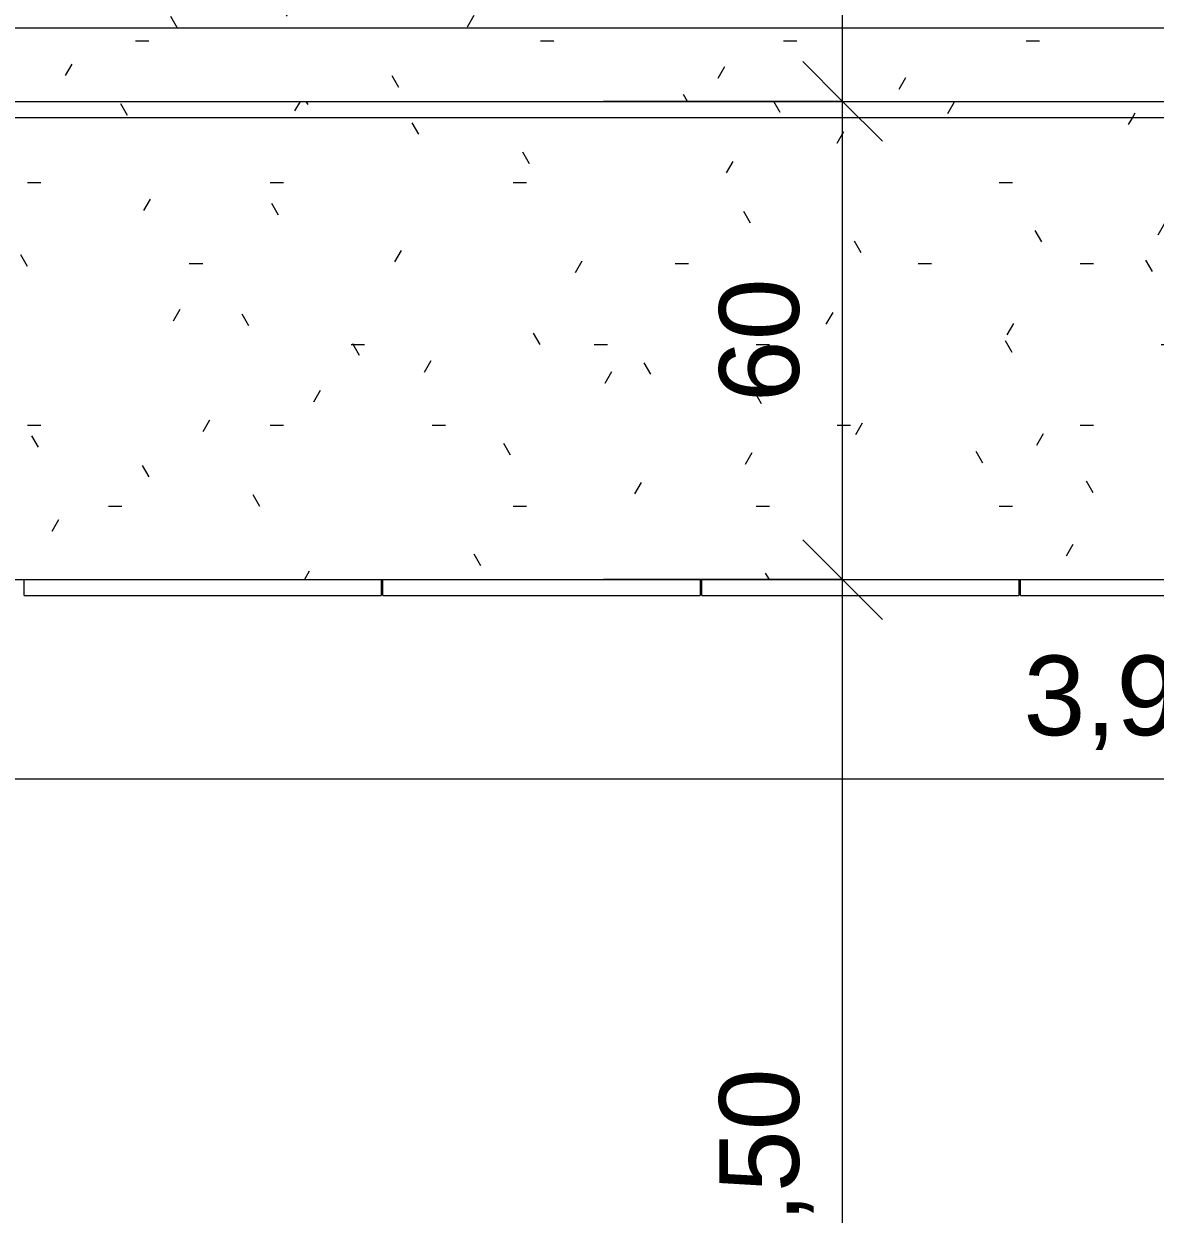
# Model space of a CAD drawing. Header units: millimetres. Extents: x -168557 to 193771, y -108373 to 197278.
# Drawn here: x 176123 to 177542, y -15176 to -13682 of the extents above; entities that cross this region are included whole.
import ezdxf

# ---------------------------------------------------------------- set-up
doc = ezdxf.new("R2010")
doc.units = ezdxf.units.MM
for name, color, linetype, lineweight in [('A-ANNO-DIMS', 211, 'Continuous', 9), ('A-ANNO-DIMS-50', 211, 'Continuous', 9), ('Q-CASE', 31, 'Continuous', 9)]:
    doc.layers.add(name, color=color, linetype=linetype, lineweight=lineweight)
doc.styles.add('@Arial Unicode MS_1', font='ARIALUNI.TTF', dxfattribs={"height": 100})
doc.dimstyles.new('CRT_-__Metros_-_Linha_de_chamada_3_5_mm_2', dxfattribs={"dimscale": 304.8, "dimtxt": 100.584485, "dimasz": 0.328084, "dimexe": 0.164042, "dimexo": 0.0625, "dimgap": 0.082021, "dimtad": 1, "dimdec": 0, "dimlfac": 0.1, "dimdsep": 46, "dimtxsty": '@Arial Unicode MS_1', "dimblk1": 'OBLIQUE', "dimblk2": 'OBLIQUE', "dimsah": 1, "dimcen": 0.09, "dimdle": 0.164042, "dimazin": 0, "dimtfac": 1, "dimtdec": 4, "dimtix": 1, "dimtmove": 0, "dimatfit": 3, "dimfxl": 0.984252, "dimfxlon": 1, "dimtvp": 1, "dimtolj": 1, "dimtzin": 0, "dimarcsym": 2})
doc.dimstyles.new('CRT_-__Metros_-_Linha_de_chamada_3_5_mm_3', dxfattribs={"dimscale": 304.8, "dimtxt": 100.584485, "dimasz": 0.328084, "dimexe": 0.164042, "dimexo": 0.0625, "dimgap": 0.082021, "dimtad": 1, "dimlfac": 0.001, "dimrnd": 0.01, "dimzin": 0, "dimdsep": 46, "dimtxsty": '@Arial Unicode MS_1', "dimblk1": 'OBLIQUE', "dimblk2": 'OBLIQUE', "dimsah": 1, "dimcen": 0.09, "dimdle": 0.164042, "dimazin": 0, "dimtfac": 1, "dimtdec": 4, "dimtix": 1, "dimtmove": 0, "dimatfit": 3, "dimfxl": 0.984252, "dimfxlon": 1, "dimtvp": 1, "dimtolj": 1, "dimtzin": 0, "dimarcsym": 2})
pattern_1 = [(270, (15379.19, -7064.62), (101.6, -406.4), [16.764, -288.036, 16.764, -288.036, -1625.6]), (270, (15379.19, -7064.62), (101.6, -406.4), [-609.6, 16.764, -592.836, 16.764, -288.036, -711.2]), (270, (15379.19, -7064.62), (101.6, -406.4), [-1524, 16.764, -186.436, 16.764, -491.236]), (30, (15429.99, -7217.02), (301.1527, 291.1882), [16.764, -288.036, 16.764, -288.036, -1625.6]), (30, (15429.99, -7217.02), (301.1527, 291.1882), [-609.6, 16.764, -592.836, 16.764, -288.036, -711.2]), (30, (15429.99, -7217.02), (301.1527, 291.1882), [-1524, 16.764, -186.436, 16.764, -491.236]), (150, (15633.19, -7267.82), (-402.7527, 115.2118), [16.764, -288.036, 16.764, -288.036, -1625.6]), (150, (15633.19, -7267.82), (-402.7527, 115.2118), [-609.6, 16.764, -592.836, 16.764, -288.036, -711.2]), (150, (15633.19, -7267.82), (-402.7527, 115.2118), [-1524, 16.764, -186.436, 16.764, -491.236])]

# ---------------------------------------------------------------- blocks, each defined once
blk = doc.blocks.new('CRT_GAB_COZ_Bancada com cuba - Bancada em U-4227795-TERREO')
at = {"layer": 'Q-CASE'}
h = blk.add_hatch(dxfattribs=at)
h.set_pattern_fill('FP_5', color=256, style=0, pattern_type=2)
h.set_pattern_definition(pattern_1)
h.paths.add_polyline_path([(1579.5, -2927.4), (1579.5, -3502), (1599.5, -3502), (1599.5, -19.1), (1579.5, -19.1), (1579.5, -2213.2)])
h = blk.add_hatch(dxfattribs=at)
h.set_pattern_fill('FP_5', color=256, style=0, pattern_type=2)
h.set_pattern_definition(pattern_1)
h.paths.add_polyline_path([(999.5, -2213.2), (999.5, -3502), (1579.5, -3502), (1579.5, -600), (999.5, -600), (999.5, -1856.2)])
at = {"layer": 'Q-CASE', "color": 55}
for p, q in [((1579.5, -19.1), (1579.5, -3502)), ((999.5, -600), (999.5, -3502))]:
    blk.add_line(p, q, dxfattribs=at)
blk = doc.blocks.new('Blks_Coz_Bancada para Banquetas - Madeira-3512688-TERREO')
at = {"layer": 'Q-CASE'}
h = blk.add_hatch(dxfattribs=at)
h.set_pattern_fill('FP_9', color=256, style=0, pattern_type=2)
h.set_pattern_definition([(180, (-5269.92, -13829.65), (-406.4, -101.6), [16.764, -288.036, 16.764, -1913.636]), (180, (-5269.92, -13829.65), (-406.4, -101.6), [-321.564, -288.036, 16.764, -592.836, -1016]), (180, (-5269.92, -13829.65), (-406.4, -101.6), [-1219.2, 16.764, -288.036, 16.764, -694.436]), (180, (-5269.92, -13829.65), (-406.4, -101.6), [-1540.764, -186.436, 16.764, -491.236]), (300, (-5422.32, -13880.45), (291.1882, -301.1527), [16.764, -288.036, 16.764, -1913.636]), (300, (-5422.32, -13880.45), (291.1882, -301.1527), [-321.564, -288.036, 16.764, -592.836, -1016]), (300, (-5422.32, -13880.45), (291.1882, -301.1527), [-1219.2, 16.764, -288.036, 16.764, -694.436]), (300, (-5422.32, -13880.45), (291.1882, -301.1527), [-1540.764, -186.436, 16.764, -491.236]), (60, (-5473.12, -14083.65), (115.2118, 402.7527), [16.764, -288.036, 16.764, -288.036, -1625.6]), (60, (-5473.12, -14083.65), (115.2118, 402.7527), [-609.6, 16.764, -592.836, 16.764, -288.036, -711.2]), (60, (-5473.12, -14083.65), (115.2118, 402.7527), [-1524, 16.764, -186.436, 16.764, -491.236])])
h.paths.add_polyline_path([(-1705.3, -50), (-1705.3, -550), (1794.7, -550), (1794.7, -50), (-1132.7, -50)])
at = {"layer": 'Q-CASE', "color": 55}
blk.add_line((1794.7, -50), (-1705.3, -50), dxfattribs=at)
blk = doc.blocks.new('Blks_Coz_Caixa Baixa com Gaveteiros_0001 - Branco-3751011-TERREO')
at = {"layer": 'Q-CASE', "color": 55}
for p, q in [((-224, -320), (-224, -300)), ((224, -300), (224, -320)), ((-224, -320), (224, -320))]:
    blk.add_line(p, q, dxfattribs=at)
blk = doc.blocks.new('Blks_Coz_Caixa Baixa com 02 Portas - Branco-V21-TERREO')
at = {"layer": 'Q-CASE', "color": 55}
for p, q in [((-399, -320), (-399, -300)), ((-1, -300), (-1, -320)), ((1, -320), (1, -300)), ((399, -300), (399, -320)), ((-399, -320), (-1, -320)), ((1, -320), (399, -320))]:
    blk.add_line(p, q, dxfattribs=at)
blk = doc.blocks.new('Blks_Coz_Caixa Baixa com 01 Porta - Branco 60cm de profundidade-3891319-TERREO')
at = {"layer": 'Q-CASE', "color": 55}
for p, q in [((-279, -320), (-279, -300)), ((279, -300), (279, -320)), ((-279, -320), (279, -320))]:
    blk.add_line(p, q, dxfattribs=at)
blk = doc.blocks.new('DIMBLOCK189-TERREO')
at = {"layer": 'A-ANNO-DIMS-50', "lineweight": 18}
for p, q in [((177150.1, -14379.7), (177100.1, -14329.7)), ((177150.1, -14379.7), (177200.1, -14429.7)), ((177150.1, -15879.7), (177100.1, -15829.7)), ((177150.1, -15879.7), (177200.1, -15929.7))]:
    blk.add_line(p, q, dxfattribs=at)
at = {"layer": 'A-ANNO-DIMS-50'}
for p, q in [((176850.1, -14379.7), (177200.1, -14379.7)), ((177150.1, -14379.7), (176850.1, -14379.7)), ((177150.1, -15879.7), (177150.1, -14379.7)), ((176850.1, -15879.7), (177200.1, -15879.7)), ((177150.1, -15879.7), (176850.1, -15879.7))]:
    blk.add_line(p, q, dxfattribs=at)
at = {"layer": 'A-ANNO-DIMS-50', "color": 0, "insert": (176995.3, -15264.9), "char_height": 100, "width": 324.675, "attachment_point": 1, "rotation": 90, "line_spacing_factor": 1.117605, "style": '@Arial Unicode MS_1'}
blk.add_mtext('1,50', dxfattribs=at)
blk = doc.blocks.new('_Oblique')
at = {"color": 0, "linetype": 'ByBlock', "lineweight": -2}
blk.add_line((-0.5, -0.5), (0.5, 0.5), dxfattribs=at)
blk = doc.blocks.new('DIMBLOCK190-TERREO')
at = {"layer": 'A-ANNO-DIMS-50', "lineweight": 18}
for p, q in [((177150.1, -13779.7), (177100.1, -13729.7)), ((177150.1, -13779.7), (177200.1, -13829.7)), ((177150.1, -14379.7), (177100.1, -14329.7)), ((177150.1, -14379.7), (177200.1, -14429.7))]:
    blk.add_line(p, q, dxfattribs=at)
at = {"layer": 'A-ANNO-DIMS-50'}
for p, q in [((176850.1, -13779.7), (177200.1, -13779.7)), ((177150.1, -13779.7), (176850.1, -13779.7)), ((177150.1, -14379.7), (177150.1, -13779.7)), ((176850.1, -14379.7), (177200.1, -14379.7)), ((177150.1, -14379.7), (176850.1, -14379.7))]:
    blk.add_line(p, q, dxfattribs=at)
at = {"layer": 'A-ANNO-DIMS-50', "color": 0, "insert": (176995.3, -14157.1), "char_height": 100, "width": 185.873, "attachment_point": 1, "rotation": 90, "line_spacing_factor": 1.117605, "style": '@Arial Unicode MS_1'}
blk.add_mtext('60', dxfattribs=at)
blk = doc.blocks.new('DIMBLOCK191-TERREO')
at = {"layer": 'A-ANNO-DIMS-50', "lineweight": 18}
for p, q in [((177150.1, -13279.7), (177100.1, -13229.7)), ((177150.1, -13279.7), (177200.1, -13329.7)), ((177150.1, -13779.7), (177100.1, -13729.7)), ((177150.1, -13779.7), (177200.1, -13829.7))]:
    blk.add_line(p, q, dxfattribs=at)
at = {"layer": 'A-ANNO-DIMS-50'}
for p, q in [((176850.1, -13279.7), (177200.1, -13279.7)), ((177150.1, -13279.7), (176850.1, -13279.7)), ((177150.1, -13779.7), (177150.1, -13279.7)), ((176850.1, -13779.7), (177200.1, -13779.7)), ((177150.1, -13779.7), (176850.1, -13779.7))]:
    blk.add_line(p, q, dxfattribs=at)
at = {"layer": 'A-ANNO-DIMS-50', "color": 0, "insert": (176995.3, -13607.1), "char_height": 100, "width": 185.873, "attachment_point": 1, "rotation": 90, "line_spacing_factor": 1.117605, "style": '@Arial Unicode MS_1'}
blk.add_mtext('50', dxfattribs=at)
blk = doc.blocks.new('DIMBLOCK215-TERREO')
at = {"layer": 'A-ANNO-DIMS-50'}
for p, q in [((174962.3, -13387.2), (174962.3, -13737.2)), ((174962.3, -13687.2), (174962.3, -13387.2)), ((178462.3, -13387.2), (178462.3, -13737.2)), ((178462.3, -13687.2), (178462.3, -13387.2)), ((174912.3, -13687.2), (178462.3, -13687.2))]:
    blk.add_line(p, q, dxfattribs=at)
at = {"layer": 'A-ANNO-DIMS-50', "lineweight": 18}
for p, q in [((174962.3, -13687.2), (175012.3, -13637.2)), ((178462.3, -13687.2), (178512.3, -13637.2)), ((174962.3, -13687.2), (174912.3, -13737.2)), ((178462.3, -13687.2), (178412.3, -13737.2))]:
    blk.add_line(p, q, dxfattribs=at)
at = {"layer": 'A-ANNO-DIMS-50', "color": 0, "insert": (176577.1, -13532.4), "char_height": 100, "width": 324.675, "attachment_point": 1, "line_spacing_factor": 1.117605, "style": '@Arial Unicode MS_1'}
blk.add_mtext('3,50', dxfattribs=at)
blk = doc.blocks.new('DIMBLOCK218-TERREO')
at = {"layer": 'A-ANNO-DIMS-50'}
for p, q in [((175562.3, -14329.8), (175562.3, -14679.8)), ((175562.3, -14629.8), (175562.3, -14329.8)), ((179462.3, -14329.8), (179462.3, -14679.8)), ((179462.3, -14629.8), (179462.3, -14329.8)), ((175562.3, -14629.8), (179512.3, -14629.8))]:
    blk.add_line(p, q, dxfattribs=at)
at = {"layer": 'A-ANNO-DIMS-50', "lineweight": 18}
for p, q in [((175562.3, -14629.8), (175612.3, -14579.8)), ((179462.3, -14629.8), (179512.3, -14579.8)), ((175562.3, -14629.8), (175512.3, -14679.8)), ((179462.3, -14629.8), (179412.3, -14679.8))]:
    blk.add_line(p, q, dxfattribs=at)
at = {"layer": 'A-ANNO-DIMS-50', "color": 0, "insert": (177377.1, -14475), "char_height": 100, "width": 324.675, "attachment_point": 1, "line_spacing_factor": 1.117605, "style": '@Arial Unicode MS_1'}
blk.add_mtext('3,90', dxfattribs=at)

msp = doc.modelspace()

# ---------------------------------------------------------------- block references
at = {"layer": 'Q-CASE', "color": 55, "rotation": 180}
msp.add_blockref('Blks_Coz_Bancada para Banquetas - Madeira-3512688-TERREO', (176757.032, -13829.651), dxfattribs=at)
at = {"layer": 'Q-CASE', "color": 7, "rotation": 90}
msp.add_blockref('CRT_GAB_COZ_Bancada com cuba - Bancada em U-4227795-TERREO', (174962.332, -15379.188), dxfattribs=at)
at = {"layer": 'Q-CASE', "color": 55}
for name, p in [('Blks_Coz_Caixa Baixa com Gaveteiros_0001 - Branco-3751011-TERREO', (176347.332, -14079.651)), ('Blks_Coz_Caixa Baixa com 02 Portas - Branco-V21-TERREO', (176972.332, -14079.651)), ('Blks_Coz_Caixa Baixa com 01 Porta - Branco 60cm de profundidade-3891319-TERREO', (177652.332, -14079.651))]:
    msp.add_blockref(name, p, dxfattribs=at)

# ---------------------------------------------------------------- dimensions: what is measured, and where the dimension line sits
at = {"layer": 'A-ANNO-DIMS'}
for base, p1, p2, dimstyle, override, picture, middle in [((177150.126, -13279.651), (176850.126, -13779.651), (176850.126, -13279.651), 'CRT_-__Metros_-_Linha_de_chamada_3_5_mm_2', {"dimpost": '<>', "dimfxl": 500}, 'DIMBLOCK191-TERREO', (177074.035, -13529.651)), ((177150.126, -13779.651), (176850.126, -14379.651), (176850.126, -13779.651), 'CRT_-__Metros_-_Linha_de_chamada_3_5_mm_2', {"dimpost": '<>', "dimfxl": 600}, 'DIMBLOCK190-TERREO', (177074.035, -14079.651)), ((177150.126, -14379.651), (176850.126, -15879.651), (176850.126, -14379.651), 'CRT_-__Metros_-_Linha_de_chamada_3_5_mm_3', {"dimpost": '<>', "dimfxl": 1500}, 'DIMBLOCK189-TERREO', (177074.035, -15129.651))]:
    dim = msp.add_linear_dim(base=base, p1=p1, p2=p2, angle=90, dimstyle=dimstyle, override=override, dxfattribs=at)
    dim.commit()
    dim.dimension.update_dxf_attribs({"geometry": picture, "text_midpoint": middle})
for base, p1, p2, override, picture, middle in [((178462.332, -13687.187), (174962.332, -13387.187), (178462.332, -13387.187), {"dimpost": '<>', "dimfxl": 3500}, 'DIMBLOCK215-TERREO', (176712.332, -13611.096)), ((179462.332, -14629.787), (175562.332, -14329.787), (179462.332, -14329.787), {"dimpost": '<>', "dimfxl": 3900}, 'DIMBLOCK218-TERREO', (177512.332, -14553.695))]:
    dim = msp.add_linear_dim(base=base, p1=p1, p2=p2, dimstyle='CRT_-__Metros_-_Linha_de_chamada_3_5_mm_3', override=override, dxfattribs=at)
    dim.commit()
    dim.dimension.update_dxf_attribs({"geometry": picture, "text_midpoint": middle})

doc.saveas('drawing.dxf')
